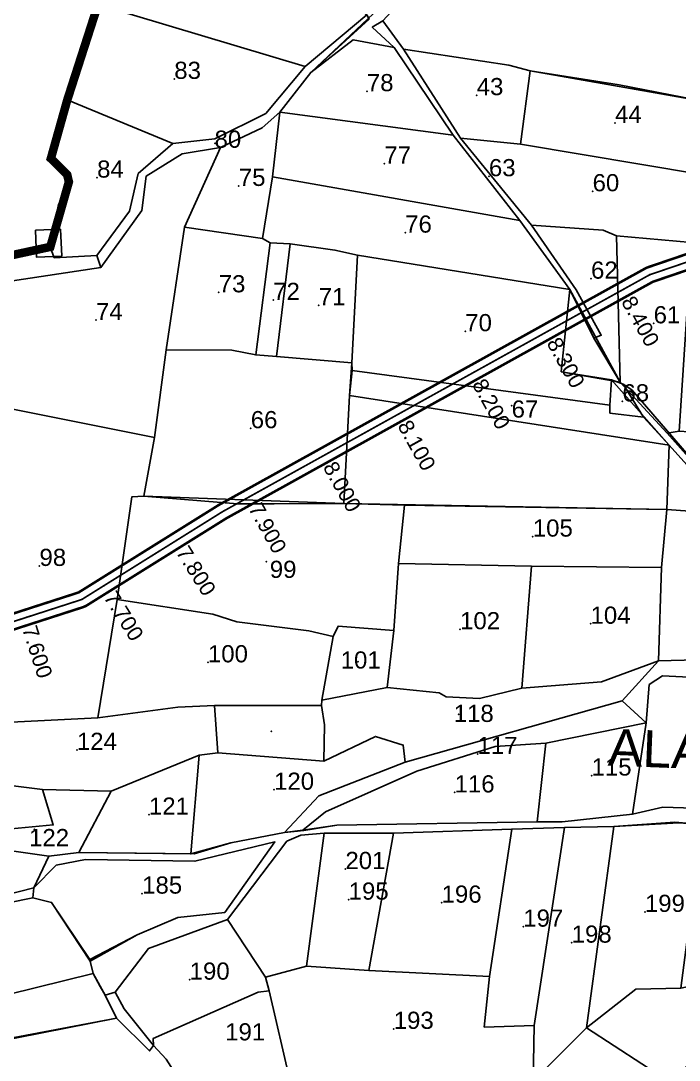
# Model space of a CAD drawing. Header units: inches. Extents: x 206739 to 240559, y 1587423 to 1599564.
# Drawn here: x 217061 to 217834, y 1595247 to 1596467 of the extents above; entities that cross this region are included whole.
import ezdxf
from ezdxf.enums import TextEntityAlignment as Align

# ---------------------------------------------------------------- set-up
doc = ezdxf.new("R2010")
doc.units = ezdxf.units.IN
doc.header["$MEASUREMENT"] = 0
doc.linetypes.add('DASHED2', pattern=[0.375, 0.25, -0.125])
doc.linetypes.add('HIDDEN2', pattern=[0.1875, 0.125, -0.0625])
for name, color, linetype in [('BLOCK', 72, 'Continuous'), ('CANAL1', 7, 'Continuous'), ('CSMark', 72, 'Continuous'), ('PLOT NO', 7, 'Continuous'), ('PLOTS', 7, 'Continuous'), ('VILLAGE BOUNDRY', 5, 'Continuous')]:
    doc.layers.add(name, color=color, linetype=linetype)
doc.styles.add('FONT1', font='Arial')
doc.styles.get("Standard").update_dxf_attribs({"font": 'arial.ttf'})

# ---------------------------------------------------------------- blocks, each defined once
blk = doc.blocks.new('CIRCLE-BOX')
for p, q in [((-0.5, 0), (0.5, 0)), ((0, 0.5), (0, -0.5))]:
    blk.add_line(p, q)
blk.add_circle((0, 0), 0.2)

msp = doc.modelspace()

# ---------------------------------------------------------------- linework, layer by layer
at = {"layer": 'CANAL1', "color": 200, "linetype": 'ByBlock', "ltscale": 40, "const_width": 3}
for points in [[(216967.58119, 1595743.99979), (217128.47167, 1595795.99489, 0.0614466238), (217129.80383, 1595796.61443), (217293.43067, 1595898.75725), (217795.33598, 1596177.25959), (218019.09671, 1596253.51886), (218168.37056, 1596304.25245, -0.129239487), (218180.54335, 1596305.11288), (218282.60355, 1596285.85624), (218380.63337, 1596268.85107), (218564.51481, 1596232.87427), (218749.44386, 1596205.88462), (218991.05643, 1596162.5957)], [(216973.11639, 1595726.87199), (217134.00688, 1595778.86709, 0.0614466238), (217139.33549, 1595781.34526), (217302.56933, 1595883.24275), (217802.66402, 1596160.74041), (218024.90329, 1596236.48114), (218174.16281, 1596287.20987, -0.129239487), (218177.20601, 1596287.42497), (218279.39645, 1596268.14376), (218377.36663, 1596251.14893), (218561.48519, 1596215.12573), (218746.55614, 1596188.11538), (218987.88198, 1596144.87783)]]:
    msp.add_lwpolyline(points, format="xyb", dxfattribs=at)
at = {"layer": 'CANAL1', "color": 1, "linetype": 'HIDDEN2', "ltscale": 50, "const_width": 2}
msp.add_lwpolyline([(215680, 1595109), (215687, 1595289), (215694, 1595450), (215982, 1595636), (216107, 1595629), (216465, 1595622), (216562, 1595617), (216666, 1595619), (216927, 1595712), (216969, 1595735), (217133, 1595788), (217298, 1595891), (217799, 1596169), (218022, 1596245), (218175, 1596297), (218281, 1596277), (218379, 1596260), (218563, 1596224), (218748, 1596197), (218989.4692, 1596153.73677), (218989.4692, 1596153.73677)], dxfattribs=at)
at = {"layer": 'CSMark', "linetype": 'Continuous'}
for p in [(217767.61817, 1596151.58653), (217767.61817, 1596151.58653), (217680.17775, 1596103.0667), (217680.17775, 1596103.0667), (217592.73734, 1596054.54687), (217592.73734, 1596054.54687), (217505.29692, 1596006.02704), (217505.29692, 1596006.02704), (217417.85651, 1595957.50721), (217417.85651, 1595957.50721), (217330.4161, 1595908.98737), (217330.4161, 1595908.98737), (217244.61918, 1595857.67742), (217244.61918, 1595857.67742), (217159.79047, 1595804.72375), (217159.79047, 1595804.72375), (217067.87939, 1595766.95493), (217067.87939, 1595766.95493)]:
    msp.add_point(p, dxfattribs=at)
at = {"layer": 'PLOT NO'}
msp.add_lwpolyline([(217078.62829, 1596221.16648), (217108.02337, 1596222.46281), (217109.41453, 1596190.91764), (217080.01944, 1596189.62131)], close=True, dxfattribs=at)
for p in [(217241.46012, 1596398.84892), (217467.34804, 1596384.37796), (217596.19267, 1596379.74038), (217758.42433, 1596347.11786), (217289.08055, 1596323.37613), (217487.84612, 1596299.40535), (217150.9717, 1596283.00765), (217610.48136, 1596284.63269), (217317.16757, 1596273.23784), (217732.07099, 1596266.98898), (217512.2878, 1596218.44209), (217730.24347, 1596164.42313), (217293.5762, 1596148.41489), (217357.46279, 1596139.43683), (217410.86603, 1596133.26434), (217149.66915, 1596115.75918), (217803.69726, 1596112.02464), (217582.71942, 1596102.77232), (217637.10838, 1596015.412), (217767.04215, 1596020.44048), (217331.17106, 1595988.99222), (217661.96462, 1595861.75832), (217083.34416, 1595827.36089), (217349.37918, 1595832.23233), (217576.65459, 1595753.07131), (217729.66427, 1595759.54063), (217280.91875, 1595714.22386), (217457.11772, 1595715.14543), (217574.96543, 1595653.36504), (217355.46977, 1595633.3306), (217127.24502, 1595611.50003), (217597.1375, 1595606.69665), (217730.87286, 1595581.39697), (217358.49283, 1595564.77461), (217570.20854, 1595561.59422), (217211.77069, 1595535.49482), (217077.35586, 1595518.26018), (217442.17451, 1595471.70171), (217203.79294, 1595442.85186), (217445.96873, 1595435.79446), (217554.97975, 1595432.24717), (217793.43682, 1595421.4072), (217650.81689, 1595404.08738), (217707.54042, 1595385.32537), (217259.49957, 1595341.90508), (217498.85213, 1595284.19824)]:
    msp.add_point(p, dxfattribs=at)
at = {"layer": 'PLOTS'}
for points in [[(217151.98281, 1596486.01164), (217209.42147, 1596667.21068), (217320.11971, 1596583.86596), (217408.97697, 1596517.91496), (217441.0401, 1596494.31674), (217467.35321, 1596473.99438), (217395.16312, 1596413.53977), (217151.98281, 1596486.01164)], [(217510.12927, 1596433.60624), (217485.99523, 1596466.7773), (217623.46578, 1596616.24904), (217697.66736, 1596659.15091), (217985.57504, 1596603.02336), (217971.72937, 1596513.9941), (217957.67373, 1596423.3708), (217945.36087, 1596360.31571), (217867.55954, 1596371.69975), (217763.17979, 1596391.68856), (217658.87259, 1596408.46259), (217633.78799, 1596415.0104), (217510.12927, 1596433.60624)], [(217401.67234, 1596406.33265), (217401.67234, 1596406.33265), (217401.67234, 1596406.33265), (217621.65347, 1596614.1449), (217485.99523, 1596466.7773), (217473.55893, 1596459.48667), (217499.31225, 1596435.67509), (217451.08242, 1596444.6828), (217401.67234, 1596406.33265)], [(217116.00096, 1596374.22552), (217151.98281, 1596486.01164), (217395.16312, 1596413.53977), (217348.81712, 1596358.25899), (217288.84843, 1596328.44712), (217239.92927, 1596323.04337), (217116.00096, 1596374.22552)], [(217467.35321, 1596473.99438), (217470.02012, 1596468.93844), (217401.67234, 1596406.33265), (217365.10346, 1596359.69084), (217344.48325, 1596341.54452), (217295.56168, 1596318.17245), (217250.70303, 1596310.78858), (217208.53619, 1596284.73448), (217203.37632, 1596244.26126), (217155.29078, 1596177.40464), (217150.74234, 1596191.7298), (217189.1306, 1596243.73752), (217199.29304, 1596287.64414), (217239.92927, 1596323.04337), (217288.84843, 1596328.44712), (217348.81712, 1596358.25899), (217395.16312, 1596413.53977), (217467.35321, 1596473.99438)], [(217473.55893, 1596459.48667), (217485.99523, 1596466.7773), (217510.12927, 1596433.60624), (217577.08928, 1596329.38684), (217660.45304, 1596227.05603), (217712.84754, 1596151.41319), (217742.18903, 1596098.13872), (217733.47245, 1596094.53635), (217705.2649, 1596151.63937), (217646.68157, 1596232.71215), (217568.47647, 1596332.81803), (217499.31225, 1596435.67509), (217473.55893, 1596459.48667)], [(217451.08242, 1596444.6828), (217499.31225, 1596435.67509), (217568.47647, 1596332.81803), (217365.10346, 1596359.69084), (217401.67234, 1596406.33265), (217451.08242, 1596444.6828)], [(217510.12927, 1596433.60624), (217633.78799, 1596415.0104), (217658.87259, 1596408.46259), (217647.40364, 1596322.26823), (217577.08928, 1596329.38684), (217510.12927, 1596433.60624)], [(217867.55954, 1596371.69975), (217867.55954, 1596371.69975), (217865.0914, 1596328.48709), (217859.85136, 1596286.53629), (217647.40364, 1596322.26823), (217658.87259, 1596408.46259), (217867.55954, 1596371.69975)], [(217096.08314, 1596201.7347), (217105.64278, 1596251.60176), (217119.47928, 1596271.04237), (217115.86827, 1596286.42813), (217096.70826, 1596305.43616), (217116.00096, 1596374.22552), (217239.92927, 1596323.04337), (217199.29304, 1596287.64414), (217189.1306, 1596243.73752), (217150.74234, 1596191.7298), (217100.76796, 1596189.06931), (217096.08314, 1596201.7347)], [(217295.56168, 1596318.17245), (217344.48325, 1596341.54452), (217365.10346, 1596359.69084), (217356.7266, 1596283.82575), (217344.94355, 1596211.75769), (217253.45105, 1596224.87254), (217295.56168, 1596318.17245)], [(217356.7266, 1596283.82575), (217365.10346, 1596359.69084), (217568.47647, 1596332.81803), (217646.68157, 1596232.71215), (217356.7266, 1596283.82575)], [(217759.99887, 1596214.70829), (217744.42049, 1596221.20341), (217660.45304, 1596227.05603), (217577.08928, 1596329.38684), (217647.40364, 1596322.26823), (217859.85136, 1596286.53629), (217855.08084, 1596262.34321), (217848.24397, 1596206.89465), (217759.99887, 1596214.70829)], [(217006.59401, 1596020.46855), (217019.38053, 1596129.80839), (217022.82809, 1596157.50021), (217155.29078, 1596177.40464), (217203.37632, 1596244.26126), (217208.53619, 1596284.73448), (217250.70303, 1596310.78858), (217295.56168, 1596318.17245), (217253.45105, 1596224.87254), (217231.92664, 1596080.81087), (217218.208, 1595978.19032), (217006.59401, 1596020.46855)], [(217344.94355, 1596211.75769), (217356.7266, 1596283.82575), (217646.68157, 1596232.71215), (217705.2649, 1596151.63937), (217456.39599, 1596191.81735), (217429.87533, 1596198.0726), (217377.56425, 1596205.26409), (217354.00273, 1596206.31093), (217344.94355, 1596211.75769)], [(217253.45105, 1596224.87254), (217344.94355, 1596211.75769), (217354.00273, 1596206.31093), (217337.00979, 1596074.92402), (217308.78676, 1596080.53067), (217231.92664, 1596080.81087), (217253.45105, 1596224.87254)], [(217660.45304, 1596227.05603), (217744.42049, 1596221.20341), (217759.99887, 1596214.70829), (217764.57644, 1596043.01867), (217733.47245, 1596094.53635), (217742.18903, 1596098.13872), (217712.84754, 1596151.41319), (217660.45304, 1596227.05603)], [(217354.00273, 1596206.31093), (217377.56425, 1596205.26409), (217361.45221, 1596073.04209), (217337.00979, 1596074.92402), (217354.00273, 1596206.31093)], [(217377.56425, 1596205.26409), (217429.87533, 1596198.0726), (217456.39599, 1596191.81735), (217449.73609, 1596065.65859), (217361.45221, 1596073.04209), (217377.56425, 1596205.26409)], [(217759.99887, 1596214.70829), (217848.24397, 1596206.89465), (217833.70247, 1595985.5479), (217819.66973, 1595982.97495), (217764.57644, 1596043.01867), (217759.99887, 1596214.70829)], [(216995.70922, 1596180.04289), (217096.08314, 1596201.7347), (217100.76796, 1596189.06931), (217150.74234, 1596191.7298), (217155.29078, 1596177.40464), (217022.82809, 1596157.50021), (216917.9382, 1596168.65598), (216892.5981, 1596162.52859), (216865.69231, 1596165.0999), (216868.62452, 1596174.75862), (216995.70922, 1596180.04289)], [(217456.39599, 1596191.81735), (217705.2649, 1596151.63937), (217695.31392, 1596055.29785), (217754.26126, 1596045.80125), (217752.25384, 1596015.98639), (217449.98471, 1596056.85974), (217449.73609, 1596065.65859), (217456.39599, 1596191.81735), (217456.39599, 1596191.81735)], [(217705.2649, 1596151.63937), (217705.2649, 1596151.63937), (217764.57644, 1596043.01867), (217695.31392, 1596055.29785), (217705.2649, 1596151.63937)], [(217446.90784, 1596027.18914), (217440.27407, 1595900.65846), (217205.94385, 1595909.20485), (217218.208, 1595978.19032), (217231.92664, 1596080.81087), (217308.78676, 1596080.53067), (217337.00979, 1596074.92402), (217361.45221, 1596073.04209), (217449.73609, 1596065.65859), (217446.90784, 1596027.18914)], [(217449.98471, 1596056.85974), (217752.25384, 1596015.98639), (217754.26126, 1596045.80125), (217821.84216, 1595969.24181), (217446.90784, 1596027.18914), (217449.98471, 1596056.85974)], [(217754.26126, 1596045.80125), (217754.26126, 1596045.80125), (217767.89931, 1596040.48549), (217791.7828, 1596001.81225), (217752.39068, 1596006.68452), (217752.25384, 1596015.98639), (217754.26126, 1596045.80125)], [(217778.2591, 1596033.99771), (217901.19862, 1595891.20985), (217894.73349, 1595888.13366), (217821.84216, 1595969.24181), (217791.7828, 1596001.81225), (217767.89931, 1596040.48549), (217778.2591, 1596033.99771), (217778.2591, 1596033.99771)], [(217440.27407, 1595900.65846), (217446.90784, 1596027.18914), (217821.84216, 1595969.24181), (217819.22099, 1595893.62014), (217440.27407, 1595900.65846), (217440.27407, 1595900.65846)], [(217006.59401, 1596020.46855), (217218.208, 1595978.19032), (217205.94385, 1595909.20485), (217191.63191, 1595908.31422), (217174.62745, 1595787.81088), (217151.82373, 1595649.19064), (217050.02798, 1595643.96986), (217029.90883, 1595635.05844), (216971.50414, 1595643.46045), (216977.63165, 1595729.08016), (216991.00956, 1595825.42098), (216995.4411, 1595917.33831), (217006.59401, 1596020.46855)], [(217819.66973, 1595982.97495), (217833.70247, 1595985.5479), (217867.65684, 1595983.14988), (217907.57596, 1595978.02008), (217914.35258, 1595966.35264), (217901.19862, 1595891.20985), (217819.66973, 1595982.97495)], [(217819.22099, 1595893.62014), (217821.84216, 1595969.24181), (217894.73349, 1595888.13366), (217819.22099, 1595893.62014)], [(217174.62745, 1595787.81088), (217191.63191, 1595908.31422), (217205.94385, 1595909.20485), (217315.77619, 1595900.37431), (217358.74638, 1595900.26572), (217440.27407, 1595900.65846), (217511.66771, 1595898.63719), (217504.6152, 1595830.10991), (217498.86851, 1595751.50873), (217433.7603, 1595756.70856), (217427.81496, 1595744.4347), (217399.28266, 1595751.16958), (217314.64226, 1595761.68976), (217286.59961, 1595770.62097), (217174.62745, 1595787.81088)], [(217511.66771, 1595898.63719), (217819.22099, 1595893.62014), (217812.92731, 1595825.42218), (217660.37538, 1595827.03066), (217504.6152, 1595830.10991), (217511.66771, 1595898.63719)], [(217819.22099, 1595893.62014), (217894.73349, 1595888.13366), (217889.72255, 1595843.57704), (217884.29826, 1595717.99958), (217809.21104, 1595715.9607), (217812.92731, 1595825.42218), (217819.22099, 1595893.62014)], [(217491.17741, 1595684.86852), (217498.86851, 1595751.50873), (217504.6152, 1595830.10991), (217660.37538, 1595827.03066), (217649.09954, 1595684.08011), (217599.53756, 1595671.94991), (217560.36154, 1595673.70504), (217552.28062, 1595678.40406), (217491.17741, 1595684.86852)], [(217649.09954, 1595684.08011), (217660.37538, 1595827.03066), (217812.92731, 1595825.42218), (217809.21104, 1595715.9607), (217742.67408, 1595691.41412), (217649.09954, 1595684.08011)], [(217174.62745, 1595787.81088), (217286.59961, 1595770.62097), (217314.64226, 1595761.68976), (217399.28266, 1595751.16958), (217427.81496, 1595744.4347), (217414.51138, 1595669.94837), (217414.16063, 1595663.48395), (217288.56458, 1595663.44461), (217245.48415, 1595661.52152), (217151.82373, 1595649.19064), (217174.62745, 1595787.81088)], [(217414.51138, 1595669.94837), (217427.81496, 1595744.4347), (217433.7603, 1595756.70856), (217498.86851, 1595751.50873), (217491.17741, 1595684.86852), (217414.51138, 1595669.94837)], [(217795.07212, 1595643.43385), (217766.57696, 1595669.06138), (217809.21104, 1595715.9607), (217884.29826, 1595717.99958), (217961.53569, 1595711.58591), (218026.04705, 1595757.97743), (218027.15727, 1595735.1942), (217989.83034, 1595698.19522), (217931.49063, 1595692.71602), (217814.22887, 1595698.33746), (217798.60548, 1595688.07065), (217795.07212, 1595643.43385)], [(217766.57696, 1595669.06138), (217512.4475, 1595597.20654), (217510.01052, 1595617.15964), (217477.58524, 1595627.25485), (217416.91284, 1595598.12952), (217417.57551, 1595641.06965), (217414.16063, 1595663.48395), (217414.51138, 1595669.94837), (217491.17741, 1595684.86852), (217552.28062, 1595678.40406), (217560.36154, 1595673.70504), (217599.53756, 1595671.94991), (217649.09954, 1595684.08011), (217742.67408, 1595691.41412), (217809.21104, 1595715.9607), (217766.57696, 1595669.06138)], [(217778.86987, 1595536.00828), (217795.07212, 1595643.43385), (217798.60548, 1595688.07065), (217814.22887, 1595698.33746), (217931.49063, 1595692.71602), (217934.60445, 1595654.51076), (217968.2491, 1595650.95633), (217960.84841, 1595539.59536), (217814.64014, 1595544.3175), (217778.86987, 1595536.00828)], [(217370.69583, 1595514.49975), (217411.01417, 1595557.69638), (217512.4475, 1595597.20654), (217766.57696, 1595669.06138), (217795.07212, 1595643.43385), (217677.26061, 1595619.29208), (217617.78645, 1595615.66509), (217525.80988, 1595586.57108), (217418.734, 1595538.66072), (217392.18773, 1595517.1311), (217370.69583, 1595514.49975)], [(216971.50414, 1595643.46045), (217029.90883, 1595635.05844), (217050.02798, 1595643.96986), (217151.82373, 1595649.19064), (217245.48415, 1595661.52152), (217288.56458, 1595663.44461), (217292.60675, 1595608.20849), (217270.78664, 1595605.50234), (217167.53069, 1595563.1272), (217086.86205, 1595564.91074), (217033.50005, 1595571.5109), (216961.78785, 1595571.92859), (216971.50414, 1595643.46045)], [(217414.16063, 1595663.48395), (217417.57551, 1595641.06965), (217416.91284, 1595598.12952), (217292.60675, 1595608.20849), (217288.56458, 1595663.44461), (217414.16063, 1595663.48395)], [(217677.26061, 1595619.29208), (217795.07212, 1595643.43385), (217778.86987, 1595536.00828), (217696.38867, 1595527.14615), (217667.26307, 1595527.21365), (217677.26061, 1595619.29208)], [(217416.91284, 1595598.12952), (217477.58524, 1595627.25485), (217510.01052, 1595617.15964), (217512.4475, 1595597.20654), (217411.01417, 1595557.69638), (217370.69583, 1595514.49975), (217307.61081, 1595502.36232), (217260.78923, 1595489.52771), (217270.78664, 1595605.50234), (217292.60675, 1595608.20849), (217416.91284, 1595598.12952)], [(217392.18773, 1595517.1311), (217418.734, 1595538.66072), (217525.80988, 1595586.57108), (217617.78645, 1595615.66509), (217677.26061, 1595619.29208), (217667.26307, 1595527.21365), (217432.16407, 1595523.29793), (217392.18773, 1595517.1311)], [(217129.53769, 1595491.09192), (217167.53069, 1595563.1272), (217270.78664, 1595605.50234), (217260.78923, 1595489.52771), (217129.53769, 1595491.09192)], [(216959.71684, 1595562.77887), (216961.78785, 1595571.92859), (217033.50005, 1595571.5109), (217086.86205, 1595564.91074), (217099.43319, 1595523.47547), (217050.08736, 1595518.74321), (217015.38417, 1595520.99663), (216984.90187, 1595518.25105), (216959.71684, 1595562.77887)], [(217099.43319, 1595523.47547), (217086.86205, 1595564.91074), (217167.53069, 1595563.1272), (217129.53769, 1595491.09192), (217094.47375, 1595486.6962), (217036.56444, 1595494.83979), (216983.62778, 1595481.96649), (216962.9573, 1595492.76691), (216972.56147, 1595516.14199), (216984.90187, 1595518.25105), (217015.38417, 1595520.99663), (217050.08736, 1595518.74321), (217099.43319, 1595523.47547)], [(217663.56038, 1595288.26744), (217605.0999, 1595286.25263), (217611.28195, 1595345.56505), (217637.34491, 1595518.64866), (217698.94525, 1595520.4931), (217663.56038, 1595288.26744)], [(217698.94525, 1595520.4931), (217756.80153, 1595521.61449), (217725.09488, 1595285.48441), (217662.22919, 1595222.76409), (217663.56038, 1595288.26744), (217698.94525, 1595520.4931)], [(217756.80153, 1595521.61449), (217833.3581, 1595525.98178), (217860.67335, 1595524.12923), (217835.43519, 1595332.10621), (217782.76049, 1595330.88892), (217725.09488, 1595285.48441), (217756.80153, 1595521.61449)], [(217303.83859, 1595412.35426), (217373.52042, 1595504.25082), (217389.84539, 1595511.51569), (217417.19641, 1595513.73651), (217396.69292, 1595357.76398), (217348.33255, 1595344.73499), (217303.83859, 1595412.35426)], [(217417.19641, 1595513.73651), (217498.52939, 1595513.95457), (217469.77321, 1595352.68732), (217396.69292, 1595357.76398), (217417.19641, 1595513.73651), (217417.19641, 1595513.73651)], [(217611.28195, 1595345.56505), (217469.77321, 1595352.68732), (217498.52939, 1595513.95457), (217637.34491, 1595518.64866), (217611.28195, 1595345.56505)], [(217076.75868, 1595449.5439), (216931.08517, 1595412.34152), (216807.8824, 1595398.37181), (216813.12301, 1595467.64575), (216813.51879, 1595486.88941), (216900.3032, 1595488.57149), (216929.72879, 1595505.12861), (216962.9573, 1595492.76691), (216983.62778, 1595481.96649), (217036.56444, 1595494.83979), (217094.47375, 1595486.6962), (217076.75868, 1595449.5439)], [(217142.23277, 1595365.73541), (217097.46786, 1595432.6284), (217075.57325, 1595437.938), (217076.75868, 1595449.5439), (217102.84427, 1595476.23898), (217137.48441, 1595483.06584), (217265.74069, 1595480.92317), (217359.4082, 1595503.62721), (217300.64176, 1595420.86359), (217245.66481, 1595414.7697), (217197.87825, 1595394.39253), (217142.23277, 1595365.73541)], [(216808.28262, 1595390.3847), (216807.8824, 1595398.37181), (216931.08517, 1595412.34152), (217076.75868, 1595449.5439), (217075.57325, 1595437.938), (217046.5442, 1595432.10339), (217028.03793, 1595425.60521), (216952.75427, 1595408.85027), (216901.41114, 1595401.44776), (216876.5213, 1595400.20485), (216808.28262, 1595390.3847)], [(217046.5442, 1595432.10339), (217075.57325, 1595437.938), (217097.46786, 1595432.6284), (217142.62044, 1595363.49147), (217146.20423, 1595349.31127), (217046.59346, 1595324.61418), (217046.5442, 1595432.10339)], [(217217.28404, 1595264.6892), (217182.74888, 1595307.59406), (217171.9604, 1595327.25933), (217211.03735, 1595378.30347), (217303.83859, 1595412.35426), (217348.33255, 1595344.73499), (217352.6623, 1595328.93976), (217339.79787, 1595327.41486), (217216.80651, 1595272.95837), (217217.28404, 1595264.6892)], [(217725.09488, 1595285.48441), (217782.76049, 1595330.88892), (217835.43519, 1595332.10621), (217890.44613, 1595343.66289), (217982.27716, 1595368.93646), (217822.1441, 1595221.95134), (217725.09488, 1595285.48441)], [(217377.4915, 1595222.37526), (217352.6623, 1595328.93976), (217348.33255, 1595344.73499), (217396.69292, 1595357.76398), (217469.77321, 1595352.68732), (217611.28195, 1595345.56505), (217605.0999, 1595286.25263), (217663.56038, 1595288.26744), (217662.22919, 1595222.76409), (217612.85468, 1595224.3316), (217526.92292, 1595217.87959), (217377.4915, 1595222.37526)], [(217173.53909, 1595296.60878), (216796.92243, 1595225.39496), (216799.717, 1595270.07184), (216892.38301, 1595289.6811), (217046.59346, 1595324.61418), (217146.20423, 1595349.31127), (217154.53004, 1595333.76233), (217160.47336, 1595323.80728), (217173.53909, 1595296.60878)], [(217160.47336, 1595323.80728), (217171.9604, 1595327.25933), (217182.74888, 1595307.59406), (217217.28404, 1595264.6892), (217212.39818, 1595258.2856), (217173.53909, 1595296.60878), (217160.47336, 1595323.80728)], [(217217.28404, 1595264.6892), (217216.80651, 1595272.95837), (217339.79787, 1595327.41486), (217352.6623, 1595328.93976), (217377.4915, 1595222.37526), (217383.95118, 1595174.13978), (217299.22756, 1595149.839), (217263.38086, 1595199.2985), (217232.07428, 1595248.78951), (217217.28404, 1595264.6892)], [(216791.73916, 1595143.52147), (216796.92243, 1595225.39496), (216969.08296, 1595256.57547), (217173.53909, 1595296.60878), (217212.39818, 1595258.2856), (217217.28404, 1595264.6892), (217232.07428, 1595248.78951), (217263.38086, 1595199.2985), (216791.73916, 1595143.52147)], [(217662.22919, 1595222.76409), (217725.09488, 1595285.48441), (217822.1441, 1595221.95134), (217715.0135, 1595075.78202), (217581.98514, 1595078.73933), (217634.27991, 1595175.37674), (217662.22919, 1595222.76409)]]:
    msp.add_lwpolyline(points, close=True, dxfattribs=at)
msp.add_lwpolyline([(217860.67335, 1595524.12923), (217828.37489, 1595526.56934), (217756.80153, 1595521.61449), (217698.94525, 1595520.4931), (217637.34491, 1595518.64866), (217498.52939, 1595513.95457), (217417.19641, 1595513.73651), (217389.84539, 1595511.51569), (217373.52042, 1595504.25082), (217303.83859, 1595412.35426), (217211.03735, 1595378.30347), (217171.9604, 1595327.25933), (217160.47336, 1595323.80728), (217146.20423, 1595349.31127), (217142.62044, 1595363.49147), (217197.87825, 1595394.39253), (217245.66481, 1595414.7697), (217300.64176, 1595420.86359), (217359.4082, 1595503.62721), (217265.74069, 1595480.92317), (217137.48441, 1595483.06584), (217102.84427, 1595476.23898), (217076.75868, 1595449.5439), (217076.75868, 1595449.5439), (217094.47375, 1595486.6962), (217129.53769, 1595491.09192), (217264.68961, 1595489.4897), (217307.61081, 1595502.36232), (217370.69583, 1595514.49975), (217393.51065, 1595517.04125), (217432.16407, 1595523.29793), (217667.26307, 1595527.21365), (217696.38867, 1595527.14615), (217778.86987, 1595536.00828), (217814.64014, 1595544.3175), (217960.84841, 1595539.59536)], dxfattribs=at)
at = {"layer": 'VILLAGE BOUNDRY', "linetype": 'DASHED2', "ltscale": 50, "const_width": 10}
msp.add_lwpolyline([(216995.70922, 1596180.04289), (217096.08314, 1596201.7347), (217096.08314, 1596201.7347), (217117.84185, 1596278.01913), (217115.86827, 1596286.42813), (217096.70826, 1596305.43616), (217116.00096, 1596374.22552), (217151.98281, 1596486.01164)], dxfattribs=at)

# ---------------------------------------------------------------- block references
at = {"layer": 'BLOCK'}
for p in [(217799, 1596169, 89.133), (217799, 1596169, 89.133), (217298, 1595891, 89.133), (217298, 1595891, 89.133), (217133, 1595788, 89.398), (217133, 1595788, 89.398)]:
    msp.add_blockref('CIRCLE-BOX', p, dxfattribs=at)

# ---------------------------------------------------------------- texts
at = {"layer": 'CSMark', "color": 1, "linetype": 'Continuous', "style": 'FONT1'}
for s, rotation, p in [('8.400', 299.02546562, (217772.95535, 1596141.96808)), ('8.300', 299.02546562, (217685.51493, 1596093.44825)), ('8.200', 299.02546566, (217598.07452, 1596044.92842)), ('8.100', 299.02546562, (217510.63411, 1595996.40859)), ('8.000', 299.02546562, (217423.19369, 1595947.88876)), ('7.900', 299.02546562, (217335.75328, 1595899.36893)), ('7.800', 301.97415971, (217250.44408, 1595848.34627)), ('7.700', 301.97415914, (217165.61538, 1595795.39259)), ('7.600', 287.90931404, (217071.26202, 1595756.48794))]:
    msp.add_text(s, height=18, rotation=rotation, dxfattribs=at).set_placement(p, align=Align.MIDDLE_LEFT)
at = {"layer": 'PLOT NO'}
for s, p in [('83', (217241.46012, 1596398.84892)), ('78', (217467.34804, 1596384.37796)), ('43', (217596.19267, 1596379.74038)), ('44', (217758.42433, 1596347.11786)), ('80', (217288.72433, 1596318.03679)), ('77', (217487.84612, 1596299.40535)), ('84', (217150.9717, 1596283.00765)), ('63', (217610.48136, 1596284.63269)), ('75', (217317.16757, 1596273.23784)), ('60', (217732.07099, 1596266.98898)), ('76', (217512.2878, 1596218.44209)), ('62', (217730.24347, 1596164.42313)), ('73', (217293.5762, 1596148.41489)), ('72', (217357.46279, 1596139.43683)), ('71', (217410.86603, 1596133.26434)), ('74', (217149.66915, 1596115.75918)), ('61', (217803.69726, 1596112.02464)), ('70', (217582.71942, 1596102.77232)), ('68', (217767.04215, 1596020.44048)), ('67', (217637.10838, 1596001.40871)), ('66', (217331.17106, 1595988.99222)), ('105', (217661.96462, 1595861.75832)), ('98', (217083.34416, 1595827.36089)), ('99', (217353.48996, 1595813.33432)), ('104', (217729.66427, 1595759.54063)), ('102', (217576.65459, 1595753.07131)), ('100', (217280.91875, 1595714.22386)), ('101', (217436.61582, 1595706.94955)), ('118', (217569.19584, 1595644.30409)), ('124', (217127.24502, 1595611.50003)), ('117', (217597.1375, 1595606.69665)), ('115', (217730.87286, 1595581.39697)), ('120', (217358.49283, 1595564.77461)), ('116', (217570.20854, 1595561.59422)), ('121', (217211.77069, 1595535.49482)), ('122', (217071.15456, 1595498.54899)), ('201', (217442.17451, 1595471.70171)), ('185', (217203.79294, 1595442.85186)), ('195', (217445.96873, 1595435.79446)), ('196', (217554.97975, 1595432.24717)), ('199', (217793.43682, 1595421.4072)), ('197', (217650.81689, 1595404.08738)), ('198', (217707.54042, 1595385.32537)), ('190', (217259.49957, 1595341.90508)), ('193', (217498.85213, 1595284.19824)), ('191', (217301.13713, 1595270.64029))]:
    msp.add_text(s, height=20.139367, dxfattribs=at).set_placement(p)
at = {"layer": 'PLOTS', "color": 1}
msp.add_text('ALAVALAPADU', height=43.339691, rotation=357.75675957, dxfattribs=at).set_placement((217749.63753, 1595593.21288))

doc.saveas('drawing.dxf')
